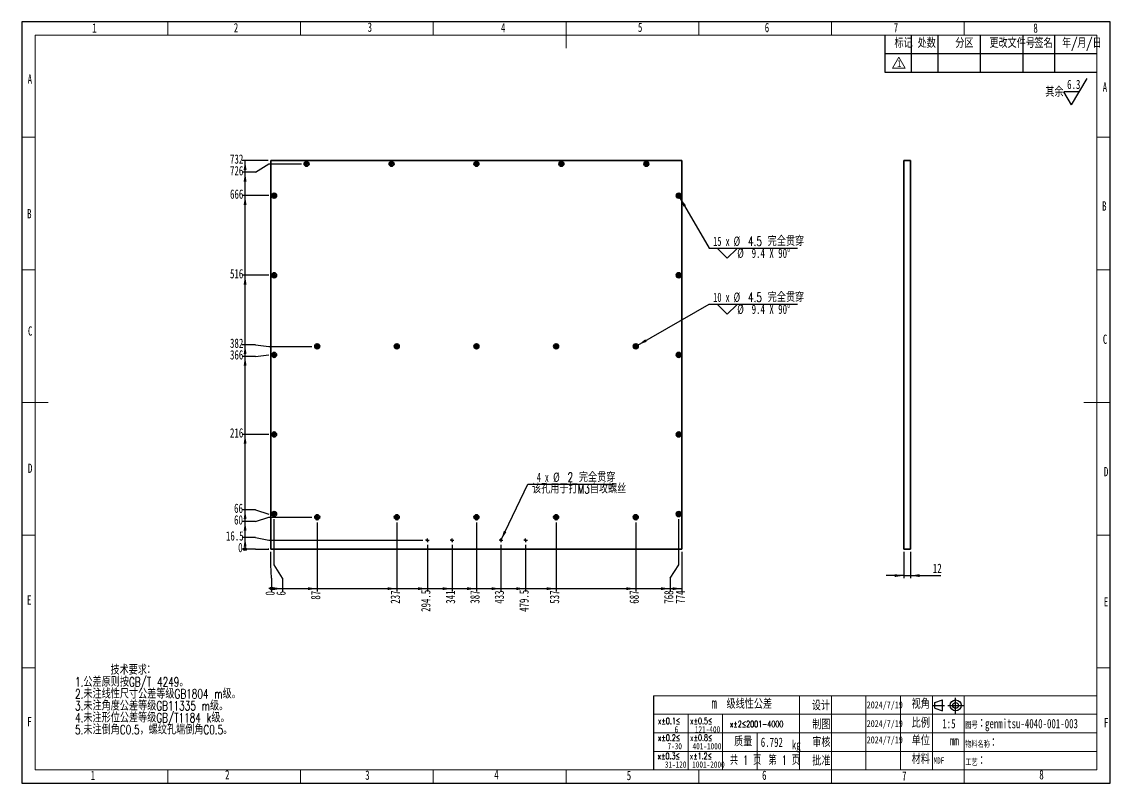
# Model space of a CAD drawing. Header units: millimetres. Extents: x 5 to 415, y 5 to 292.
import ezdxf

# ---------------------------------------------------------------- set-up
doc = ezdxf.new("R2010")
doc.units = ezdxf.units.MM
doc.layers.add('图框', color=7, linetype='Continuous')
doc.layers.add('细实线层', color=7, linetype='Continuous')
doc.styles.add('SLDTEXTSTYLE0', font='TXT', dxfattribs={"width": 0.7, "bigfont": 'bigfont'})
doc.styles.add('SLDTEXTSTYLE1', font='TXT', dxfattribs={"width": 0.7})
doc.styles.add('SLDTEXTSTYLE2', font='TXT', dxfattribs={"width": 0.62, "bigfont": 'bigfont'})
doc.styles.add('SLDTEXTSTYLE3', font='TXT', dxfattribs={"width": 0.65})
doc.styles.add('SLDTEXTSTYLE4', font='TXT', dxfattribs={"width": 0.633333})
doc.dimstyles.new('SLDDIMSTYLE0', dxfattribs={"dimtxt": 3.5, "dimasz": 0.358974, "dimexe": 0, "dimexo": 0.0625, "dimgap": 0.875, "dimtad": 0, "dimtih": 1, "dimtoh": 1, "dimdec": 0, "dimlfac": 5, "dimrnd": 1e-09, "dimdsep": 46, "dimtxsty": 'SLDTEXTSTYLE1', "dimblk1": 'ORIGIN', "dimblk2": 'ORIGIN', "dimsah": 1, "dimcen": 0.09, "dimadec": 0, "dimazin": 2, "dimtfac": 1, "dimtdec": 0, "dimtofl": 0, "dimtmove": 0, "dimatfit": 3, "dimldrblk": 'ORIGIN', "dimfxl": 0, "dimfrac": 2, "dimtolj": 1, "dimtzin": 12, "dimarcsym": 0})
doc.dimstyles.new('SLDDIMSTYLE1', dxfattribs={"dimtxt": 3.5, "dimasz": 3.5, "dimexe": 0, "dimexo": 0.0625, "dimgap": 0.875, "dimtad": 0, "dimtih": 1, "dimtoh": 1, "dimlfac": 5, "dimrnd": 1e-09, "dimzin": 12, "dimdsep": 46, "dimtxsty": 'SLDTEXTSTYLE1', "dimsah": 1, "dimcen": 0.09, "dimadec": 0, "dimazin": 3, "dimtfac": 1, "dimtofl": 0, "dimtmove": 0, "dimatfit": 3, "dimfxl": 0, "dimfrac": 2, "dimtolj": 1, "dimtzin": 12, "dimarcsym": 0})
doc.dimstyles.new('SLDDIMSTYLE2', dxfattribs={"dimtxt": 3.5, "dimasz": 3.5, "dimexe": 0, "dimexo": 0.0625, "dimgap": 0.875, "dimtad": 0, "dimtih": 1, "dimtoh": 1, "dimdec": 1, "dimlfac": 5, "dimrnd": 1e-09, "dimzin": 12, "dimdsep": 46, "dimtxsty": 'SLDTEXTSTYLE1', "dimblk1": 'NONE', "dimsah": 1, "dimcen": 0, "dimadec": 0, "dimazin": 3, "dimtfac": 1, "dimtmove": 0, "dimatfit": 3, "dimldrblk": 'NONE', "dimfxl": 0, "dimfrac": 2, "dimtolj": 1, "dimtzin": 12, "dimarcsym": 0})
doc.dimstyles.new('SLDDIMSTYLE3', dxfattribs={"dimtxt": 3.5, "dimasz": 3.5, "dimexe": 0, "dimexo": 0.0625, "dimgap": 0.875, "dimtad": 0, "dimtih": 1, "dimtoh": 1, "dimdec": 6, "dimlfac": 5, "dimrnd": 1e-09, "dimzin": 12, "dimdsep": 46, "dimtxsty": 'SLDTEXTSTYLE1', "dimblk1": 'NONE', "dimsah": 1, "dimcen": 0, "dimadec": 0, "dimazin": 3, "dimtfac": 1, "dimtmove": 0, "dimatfit": 3, "dimldrblk": 'NONE', "dimfxl": 0, "dimfrac": 2, "dimtolj": 1, "dimtzin": 12, "dimarcsym": 0})
doc.dimstyles.new('SLDDIMSTYLE4', dxfattribs={"dimtxt": 3.5, "dimasz": 3.5, "dimexe": 0, "dimexo": 0.0625, "dimgap": 0.875, "dimtad": 2, "dimlfac": 5, "dimrnd": 1e-09, "dimzin": 12, "dimdsep": 46, "dimtxsty": 'SLDTEXTSTYLE1', "dimsah": 1, "dimcen": 0.09, "dimadec": 0, "dimazin": 3, "dimtfac": 1, "dimtmove": 0, "dimatfit": 0, "dimfxl": 0, "dimfrac": 2, "dimtolj": 1, "dimtzin": 12, "dimarcsym": 0})

# ---------------------------------------------------------------- blocks, each defined once
blk = doc.blocks.new('块3')
at = {"color": 7, "linetype": 'Continuous', "lineweight": 18}
for p, q in [((212.27, 191.34), (209.89, 187.21)), ((214.65, 187.21), (212.27, 191.34)), ((209.89, 187.21), (214.65, 187.21))]:
    blk.add_line(p, q, dxfattribs=at)
blk = doc.blocks.new('SW_SFSYMBOL_0')
at = {"layer": '图框', "color": 0}
for p, q in [((1.65, -5), (7.55, 5)), ((1.65, -5), (-1.3, 0)), ((4.6, 0), (-1.3, 0))]:
    blk.add_line(p, q, dxfattribs=at)
at = {"layer": '图框', "color": 0, "insert": (0, 4.51), "char_height": 3.5, "attachment_point": 1, "style": 'SLDTEXTSTYLE1'}
blk.add_mtext('6.3', dxfattribs=at)
blk = doc.blocks.new('_Origin')
at = {"color": 0, "linetype": 'ByBlock', "lineweight": -2}
blk.add_line((0, 0), (-1, 0), dxfattribs=at)
blk.add_circle((0, 0), 0.5, dxfattribs=at)
blk = doc.blocks.new('_D')
at = {"layer": '图框'}
for p, q in [((98.87, 87.26), (98.87, 92.26)), ((99.1, 82.26), (98.87, 87.26)), ((99.1, 82.26), (99.1, 77.26))]:
    blk.add_line(p, q, dxfattribs=at)
at = {"layer": '图框', "xscale": 1.076923076923077, "yscale": 1.076923076923077}
blk.add_blockref('_Origin', (99.1, 78.34), dxfattribs=at)
at = {"layer": '图框', "insert": (96.76, 75.72), "char_height": 3.5, "attachment_point": 1, "rotation": 90, "style": 'SLDTEXTSTYLE1'}
blk.add_mtext('0', dxfattribs=at)
blk = doc.blocks.new('_D_1')
at = {"layer": '图框'}
for p, q in [((100.07, 87.26), (100.07, 104.51)), ((103.25, 82.26), (100.07, 87.26)), ((103.25, 82.26), (103.25, 77.26)), ((99.1, 78.34), (103.25, 78.34))]:
    blk.add_line(p, q, dxfattribs=at)
blk.add_solid([(103.25, 78.34), (99.75, 78.87), (99.75, 77.8)], dxfattribs=at)
at = {"layer": '图框', "insert": (100.9, 75.73), "char_height": 3.5, "attachment_point": 1, "rotation": 90, "style": 'SLDTEXTSTYLE1'}
blk.add_mtext('6', dxfattribs=at)
blk = doc.blocks.new('_D_2')
at = {"layer": '图框'}
for p, q in [((116.27, 103.31), (116.27, 77.26)), ((103.25, 78.34), (116.27, 78.34))]:
    blk.add_line(p, q, dxfattribs=at)
blk.add_solid([(116.27, 78.34), (112.77, 78.87), (112.77, 77.8)], dxfattribs=at)
at = {"layer": '图框', "insert": (113.93, 74.2), "char_height": 3.5, "attachment_point": 1, "rotation": 90, "style": 'SLDTEXTSTYLE1'}
blk.add_mtext('87', dxfattribs=at)
blk = doc.blocks.new('_D_3')
at = {"layer": '图框'}
for p, q in [((146.27, 103.31), (146.27, 77.26)), ((116.27, 78.34), (146.27, 78.34))]:
    blk.add_line(p, q, dxfattribs=at)
blk.add_solid([(146.27, 78.34), (142.77, 78.87), (142.77, 77.8)], dxfattribs=at)
at = {"layer": '图框', "insert": (143.93, 72.66), "char_height": 3.5, "attachment_point": 1, "rotation": 90, "style": 'SLDTEXTSTYLE1'}
blk.add_mtext('237', dxfattribs=at)
blk = doc.blocks.new('_D_4')
at = {"layer": '图框'}
for p, q in [((157.77, 94.86), (157.77, 77.26)), ((146.27, 78.34), (157.77, 78.34))]:
    blk.add_line(p, q, dxfattribs=at)
blk.add_solid([(157.77, 78.34), (154.27, 78.87), (154.27, 77.8)], dxfattribs=at)
at = {"layer": '图框', "insert": (155.43, 69.59), "char_height": 3.5, "attachment_point": 1, "rotation": 90, "style": 'SLDTEXTSTYLE1'}
blk.add_mtext('294.5', dxfattribs=at)
blk = doc.blocks.new('_D_5')
at = {"layer": '图框'}
for p, q in [((167.07, 94.86), (167.07, 77.26)), ((157.77, 78.34), (167.07, 78.34))]:
    blk.add_line(p, q, dxfattribs=at)
blk.add_solid([(167.07, 78.34), (163.57, 78.87), (163.57, 77.8)], dxfattribs=at)
at = {"layer": '图框', "insert": (164.73, 72.65), "char_height": 3.5, "attachment_point": 1, "rotation": 90, "style": 'SLDTEXTSTYLE1'}
blk.add_mtext('341', dxfattribs=at)
blk = doc.blocks.new('_D_6')
at = {"layer": '图框'}
for p, q in [((176.27, 103.31), (176.27, 77.26)), ((167.07, 78.34), (176.27, 78.34))]:
    blk.add_line(p, q, dxfattribs=at)
blk.add_solid([(176.27, 78.34), (172.77, 78.87), (172.77, 77.8)], dxfattribs=at)
at = {"layer": '图框', "insert": (173.93, 72.66), "char_height": 3.5, "attachment_point": 1, "rotation": 90, "style": 'SLDTEXTSTYLE1'}
blk.add_mtext('387', dxfattribs=at)
blk = doc.blocks.new('_D_7')
at = {"layer": '图框'}
for p, q in [((185.47, 94.86), (185.47, 77.26)), ((176.27, 78.34), (185.47, 78.34))]:
    blk.add_line(p, q, dxfattribs=at)
blk.add_solid([(185.47, 78.34), (181.97, 78.87), (181.97, 77.8)], dxfattribs=at)
at = {"layer": '图框', "insert": (183.13, 72.65), "char_height": 3.5, "attachment_point": 1, "rotation": 90, "style": 'SLDTEXTSTYLE1'}
blk.add_mtext('433', dxfattribs=at)
blk = doc.blocks.new('_D_8')
at = {"layer": '图框'}
for p, q in [((194.77, 94.86), (194.77, 77.26)), ((185.47, 78.34), (194.77, 78.34))]:
    blk.add_line(p, q, dxfattribs=at)
blk.add_solid([(194.77, 78.34), (191.27, 78.87), (191.27, 77.8)], dxfattribs=at)
at = {"layer": '图框', "insert": (192.43, 69.59), "char_height": 3.5, "attachment_point": 1, "rotation": 90, "style": 'SLDTEXTSTYLE1'}
blk.add_mtext('479.5', dxfattribs=at)
blk = doc.blocks.new('_D_9')
at = {"layer": '图框'}
for p, q in [((206.27, 103.31), (206.27, 77.26)), ((194.77, 78.34), (206.27, 78.34))]:
    blk.add_line(p, q, dxfattribs=at)
blk.add_solid([(206.27, 78.34), (202.77, 78.87), (202.77, 77.8)], dxfattribs=at)
at = {"layer": '图框', "insert": (203.93, 72.66), "char_height": 3.5, "attachment_point": 1, "rotation": 90, "style": 'SLDTEXTSTYLE1'}
blk.add_mtext('537', dxfattribs=at)
blk = doc.blocks.new('_D_10')
at = {"layer": '图框'}
for p, q in [((236.27, 103.31), (236.27, 77.26)), ((206.27, 78.34), (236.27, 78.34))]:
    blk.add_line(p, q, dxfattribs=at)
blk.add_solid([(236.27, 78.34), (232.77, 78.87), (232.77, 77.8)], dxfattribs=at)
at = {"layer": '图框', "insert": (233.93, 72.66), "char_height": 3.5, "attachment_point": 1, "rotation": 90, "style": 'SLDTEXTSTYLE1'}
blk.add_mtext('687', dxfattribs=at)
blk = doc.blocks.new('_D_11')
at = {"layer": '图框'}
for p, q in [((252.47, 87.26), (252.47, 104.51)), ((249.3, 82.26), (252.47, 87.26)), ((249.3, 82.26), (249.3, 77.26)), ((236.27, 78.34), (249.3, 78.34))]:
    blk.add_line(p, q, dxfattribs=at)
blk.add_solid([(249.3, 78.34), (245.8, 78.87), (245.8, 77.8)], dxfattribs=at)
at = {"layer": '图框', "insert": (246.95, 72.66), "char_height": 3.5, "attachment_point": 1, "rotation": 90, "style": 'SLDTEXTSTYLE1'}
blk.add_mtext('768', dxfattribs=at)
blk = doc.blocks.new('_D_12')
at = {"layer": '图框'}
for p, q in [((253.67, 92.26), (253.67, 77.26)), ((249.3, 78.34), (253.67, 78.34))]:
    blk.add_line(p, q, dxfattribs=at)
blk.add_solid([(253.67, 78.34), (250.17, 78.87), (250.17, 77.8)], dxfattribs=at)
at = {"layer": '图框', "insert": (251.33, 72.66), "char_height": 3.5, "attachment_point": 1, "rotation": 90, "style": 'SLDTEXTSTYLE1'}
blk.add_mtext('774', dxfattribs=at)
blk = doc.blocks.new('_D_13')
at = {"layer": '图框'}
for p, q in [((93.04, 93.26), (88.04, 93.26)), ((93.04, 93.26), (98.04, 93.26)), ((98.04, 93.26), (97.87, 93.26))]:
    blk.add_line(p, q, dxfattribs=at)
at = {"layer": '图框', "xscale": 1.076923076923077, "yscale": 1.076923076923077}
blk.add_blockref('_Origin', (89.12, 93.26), dxfattribs=at)
at = {"layer": '图框', "insert": (86.51, 95.6), "char_height": 3.5, "attachment_point": 1, "style": 'SLDTEXTSTYLE1'}
blk.add_mtext('0', dxfattribs=at)
blk = doc.blocks.new('_D_14')
at = {"layer": '图框'}
for p, q in [((93.04, 97.63), (88.04, 97.63)), ((89.12, 93.26), (89.12, 97.63)), ((93.04, 97.63), (98.04, 96.56)), ((98.04, 96.56), (156.07, 96.56))]:
    blk.add_line(p, q, dxfattribs=at)
blk.add_solid([(89.12, 97.63), (88.58, 94.13), (89.66, 94.13)], dxfattribs=at)
at = {"layer": '图框', "insert": (81.91, 99.98), "char_height": 3.5, "attachment_point": 1, "style": 'SLDTEXTSTYLE1'}
blk.add_mtext('16.5', dxfattribs=at)
blk = doc.blocks.new('_D_15')
at = {"layer": '图框'}
for p, q in [((93.04, 103.67), (88.04, 103.67)), ((89.12, 97.63), (89.12, 103.67)), ((93.04, 103.67), (98.04, 105.26)), ((98.04, 105.26), (114.32, 105.26))]:
    blk.add_line(p, q, dxfattribs=at)
blk.add_solid([(89.12, 103.67), (88.58, 100.17), (89.66, 100.17)], dxfattribs=at)
at = {"layer": '图框', "insert": (84.97, 106.02), "char_height": 3.5, "attachment_point": 1, "style": 'SLDTEXTSTYLE1'}
blk.add_mtext('60', dxfattribs=at)
blk = doc.blocks.new('_D_16')
at = {"layer": '图框'}
for p, q in [((93.04, 108.05), (88.04, 108.05)), ((89.12, 103.67), (89.12, 108.05)), ((93.04, 108.05), (98.04, 106.46)), ((98.04, 106.46), (98.12, 106.46))]:
    blk.add_line(p, q, dxfattribs=at)
blk.add_solid([(89.12, 108.05), (88.58, 104.55), (89.66, 104.55)], dxfattribs=at)
at = {"layer": '图框', "insert": (84.98, 110.39), "char_height": 3.5, "attachment_point": 1, "style": 'SLDTEXTSTYLE1'}
blk.add_mtext('66', dxfattribs=at)
blk = doc.blocks.new('_D_17')
at = {"layer": '图框'}
for p, q in [((98.12, 136.46), (88.04, 136.46)), ((89.12, 108.05), (89.12, 136.46))]:
    blk.add_line(p, q, dxfattribs=at)
blk.add_solid([(89.12, 136.46), (88.58, 132.96), (89.66, 132.96)], dxfattribs=at)
at = {"layer": '图框', "insert": (83.44, 138.8), "char_height": 3.5, "attachment_point": 1, "style": 'SLDTEXTSTYLE1'}
blk.add_mtext('216', dxfattribs=at)
blk = doc.blocks.new('_D_18')
at = {"layer": '图框'}
for p, q in [((93.04, 165.87), (88.04, 165.87)), ((89.12, 136.46), (89.12, 165.87)), ((93.04, 165.87), (98.04, 166.46)), ((98.04, 166.46), (98.12, 166.46))]:
    blk.add_line(p, q, dxfattribs=at)
blk.add_solid([(89.12, 165.87), (88.58, 162.37), (89.66, 162.37)], dxfattribs=at)
at = {"layer": '图框', "insert": (83.44, 168.22), "char_height": 3.5, "attachment_point": 1, "style": 'SLDTEXTSTYLE1'}
blk.add_mtext('366', dxfattribs=at)
blk = doc.blocks.new('_D_19')
at = {"layer": '图框'}
for p, q in [((93.04, 170.25), (88.04, 170.25)), ((89.12, 165.87), (89.12, 170.25)), ((93.04, 170.25), (98.04, 169.66)), ((98.04, 169.66), (114.32, 169.66))]:
    blk.add_line(p, q, dxfattribs=at)
blk.add_solid([(89.12, 170.25), (88.58, 166.75), (89.66, 166.75)], dxfattribs=at)
at = {"layer": '图框', "insert": (83.44, 172.59), "char_height": 3.5, "attachment_point": 1, "style": 'SLDTEXTSTYLE1'}
blk.add_mtext('382', dxfattribs=at)
blk = doc.blocks.new('_D_20')
at = {"layer": '图框'}
for p, q in [((98.12, 196.46), (88.04, 196.46)), ((89.12, 170.25), (89.12, 196.46))]:
    blk.add_line(p, q, dxfattribs=at)
blk.add_solid([(89.12, 196.46), (88.58, 192.96), (89.66, 192.96)], dxfattribs=at)
at = {"layer": '图框', "insert": (83.44, 198.8), "char_height": 3.5, "attachment_point": 1, "style": 'SLDTEXTSTYLE1'}
blk.add_mtext('516', dxfattribs=at)
blk = doc.blocks.new('_D_21')
at = {"layer": '图框'}
for p, q in [((98.12, 226.46), (88.04, 226.46)), ((89.12, 196.46), (89.12, 226.46))]:
    blk.add_line(p, q, dxfattribs=at)
blk.add_solid([(89.12, 226.46), (88.58, 222.96), (89.66, 222.96)], dxfattribs=at)
at = {"layer": '图框', "insert": (83.45, 228.8), "char_height": 3.5, "attachment_point": 1, "style": 'SLDTEXTSTYLE1'}
blk.add_mtext('666', dxfattribs=at)
blk = doc.blocks.new('_D_22')
at = {"layer": '图框'}
for p, q in [((93.04, 235.28), (98.04, 238.46)), ((98.04, 238.46), (110.32, 238.46)), ((93.04, 235.28), (88.04, 235.28)), ((89.12, 226.46), (89.12, 235.28))]:
    blk.add_line(p, q, dxfattribs=at)
blk.add_solid([(89.12, 235.28), (88.58, 231.78), (89.66, 231.78)], dxfattribs=at)
at = {"layer": '图框', "insert": (83.44, 237.63), "char_height": 3.5, "attachment_point": 1, "style": 'SLDTEXTSTYLE1'}
blk.add_mtext('726', dxfattribs=at)
blk = doc.blocks.new('_D_23')
at = {"layer": '图框'}
for p, q in [((97.87, 239.66), (88.04, 239.66)), ((89.12, 235.28), (89.12, 239.66))]:
    blk.add_line(p, q, dxfattribs=at)
blk.add_solid([(89.12, 239.66), (88.58, 236.16), (89.66, 236.16)], dxfattribs=at)
at = {"layer": '图框', "insert": (83.44, 242), "char_height": 3.5, "attachment_point": 1, "style": 'SLDTEXTSTYLE1'}
blk.add_mtext('732', dxfattribs=at)
blk = doc.blocks.new('SW_SYMBOL_HOLE_SINK')
at = {"layer": '图框', "color": 0}
for p, q in [((0, 875), (800, 75)), ((800, 75), (1600, 875))]:
    blk.add_line(p, q, dxfattribs=at)
blk = doc.blocks.new('_D_24')
at = {"layer": '图框'}
for p, q in [((252, 227.27), (252.94, 225.64)), ((252.94, 225.64), (263.88, 206.7)), ((263.88, 206.7), (297.16, 206.7))]:
    blk.add_line(p, q, dxfattribs=at)
blk.add_solid([(252.94, 225.64), (254.23, 222.34), (255.16, 222.88)], dxfattribs=at)
at = {"layer": '图框', "xscale": 0.004511737089201878, "yscale": 0.004511737089201878, "zscale": 0.004511737089201878}
blk.add_blockref('SW_SYMBOL_HOLE_SINK', (267.15, 202.52), dxfattribs=at)
at = {"layer": '图框', "char_height": 3.5, "attachment_point": 1}
for s, insert, style in [('15 x', (265.46, 211.03), 'SLDTEXTSTYLE3'), ('%%c', (273.13, 211.04), 'SLDTEXTSTYLE1'), ('4.5 完全贯穿', (278.56, 211.03), 'SLDTEXTSTYLE0'), ('%%c', (274.51, 206.53), 'SLDTEXTSTYLE1'), ('9.4 X 90°', (279.94, 206.51), 'SLDTEXTSTYLE1')]:
    blk.add_mtext(s, dxfattribs=dict(at, insert=insert, style=style))
blk = doc.blocks.new('_None')
blk = doc.blocks.new('_D_25')
at = {"layer": '图框'}
for p, q in [((237.09, 170.13), (263.88, 185.59)), ((263.88, 185.59), (297.16, 185.59)), ((235.46, 169.19), (237.09, 170.13))]:
    blk.add_line(p, q, dxfattribs=at)
blk.add_solid([(237.09, 170.13), (240.39, 171.41), (239.85, 172.34)], dxfattribs=at)
at = {"layer": '图框', "xscale": 0.004511737089201878, "yscale": 0.004511737089201878, "zscale": 0.004511737089201878}
blk.add_blockref('SW_SYMBOL_HOLE_SINK', (267.15, 181.41), dxfattribs=at)
at = {"layer": '图框', "char_height": 3.5, "attachment_point": 1}
for s, insert, style in [('10 x', (265.46, 189.91), 'SLDTEXTSTYLE3'), ('%%c', (273.13, 189.93), 'SLDTEXTSTYLE1'), ('4.5 完全贯穿', (278.56, 189.91), 'SLDTEXTSTYLE0'), ('%%c', (274.51, 185.41), 'SLDTEXTSTYLE1'), ('9.4 X 90°', (279.94, 185.4), 'SLDTEXTSTYLE1')]:
    blk.add_mtext(s, dxfattribs=dict(at, insert=insert, style=style))
blk = doc.blocks.new('_D_26')
at = {"layer": '图框'}
for p, q in [((185.56, 96.74), (195.62, 117.75)), ((195.62, 117.75), (227.93, 117.75)), ((185.39, 96.38), (185.56, 96.74))]:
    blk.add_line(p, q, dxfattribs=at)
blk.add_solid([(185.56, 96.74), (187.56, 99.66), (186.59, 100.13)], dxfattribs=at)
at = {"layer": '图框', "char_height": 3.5, "attachment_point": 1}
for s, insert, style in [('4 x', (199.02, 122.07), 'SLDTEXTSTYLE4'), ('%%c', (205.15, 122.09), 'SLDTEXTSTYLE1'), ('2 完全贯穿', (210.58, 122.07), 'SLDTEXTSTYLE0'), ('该孔用于打M3自攻螺丝', (197.21, 117.74), 'SLDTEXTSTYLE0')]:
    blk.add_mtext(s, dxfattribs=dict(at, insert=insert, style=style))
blk = doc.blocks.new('SW_CENTERMARKSYMBOL_0')
at = {"layer": '图框', "color": 0}
for p, q in [((-0.5, 0), (-0.95, 0)), ((0, 0), (-0.5, 0)), ((0, 0.5), (0, 0.95)), ((0, 0), (0, 0.5)), ((0, 0), (0, -0.5)), ((0, 0), (0.5, 0)), ((0.5, 0), (0.95, 0)), ((0, -0.5), (0, -0.95))]:
    blk.add_line(p, q, dxfattribs=at)
blk = doc.blocks.new('SW_CENTERMARKSYMBOL_1')
at = {"layer": '图框', "color": 0}
for p, q in [((-0.5, 0), (-0.95, 0)), ((0, 0), (-0.5, 0)), ((0, 0.5), (0, 0.95)), ((0, 0), (0, 0.5)), ((0, 0), (0, -0.5)), ((0, 0), (0.5, 0)), ((0.5, 0), (0.95, 0)), ((0, -0.5), (0, -0.95))]:
    blk.add_line(p, q, dxfattribs=at)
blk = doc.blocks.new('SW_CENTERMARKSYMBOL_2')
at = {"layer": '图框', "color": 0}
for p, q in [((-0.5, 0), (-0.95, 0)), ((0, 0), (-0.5, 0)), ((0, 0.5), (0, 0.95)), ((0, 0), (0, 0.5)), ((0, 0), (0, -0.5)), ((0, 0), (0.5, 0)), ((0.5, 0), (0.95, 0)), ((0, -0.5), (0, -0.95))]:
    blk.add_line(p, q, dxfattribs=at)
blk = doc.blocks.new('SW_CENTERMARKSYMBOL_3')
at = {"layer": '图框', "color": 0}
for p, q in [((-0.5, 0), (-0.95, 0)), ((0, 0), (-0.5, 0)), ((0, 0.5), (0, 0.95)), ((0, 0), (0, 0.5)), ((0, 0), (0, -0.5)), ((0, 0), (0.5, 0)), ((0.5, 0), (0.95, 0)), ((0, -0.5), (0, -0.95))]:
    blk.add_line(p, q, dxfattribs=at)
blk = doc.blocks.new('SW_CENTERMARKSYMBOL_4')
at = {"layer": '图框', "color": 0}
for p, q in [((-0.5, 0), (-0.95, 0)), ((0, 0), (-0.5, 0)), ((0, 0.5), (0, 0.95)), ((0, 0), (0, 0.5)), ((0, 0), (0, -0.5)), ((0, 0), (0.5, 0)), ((0.5, 0), (0.95, 0)), ((0, -0.5), (0, -0.95))]:
    blk.add_line(p, q, dxfattribs=at)
blk = doc.blocks.new('SW_CENTERMARKSYMBOL_5')
at = {"layer": '图框', "color": 0}
for p, q in [((-0.5, 0), (-0.95, 0)), ((0, 0), (-0.5, 0)), ((0, 0.5), (0, 0.95)), ((0, 0), (0, 0.5)), ((0, 0), (0, -0.5)), ((0, 0), (0.5, 0)), ((0.5, 0), (0.95, 0)), ((0, -0.5), (0, -0.95))]:
    blk.add_line(p, q, dxfattribs=at)
blk = doc.blocks.new('SW_CENTERMARKSYMBOL_6')
at = {"layer": '图框', "color": 0}
for p, q in [((-0.5, 0), (-0.95, 0)), ((0, 0), (-0.5, 0)), ((0, 0.5), (0, 0.95)), ((0, 0), (0, 0.5)), ((0, 0), (0, -0.5)), ((0, 0), (0.5, 0)), ((0.5, 0), (0.95, 0)), ((0, -0.5), (0, -0.95))]:
    blk.add_line(p, q, dxfattribs=at)
blk = doc.blocks.new('SW_CENTERMARKSYMBOL_7')
at = {"layer": '图框', "color": 0}
for p, q in [((-0.5, 0), (-0.95, 0)), ((0, 0), (-0.5, 0)), ((0, 0.5), (0, 0.95)), ((0, 0), (0, 0.5)), ((0, 0), (0, -0.5)), ((0, 0), (0.5, 0)), ((0.5, 0), (0.95, 0)), ((0, -0.5), (0, -0.95))]:
    blk.add_line(p, q, dxfattribs=at)
blk = doc.blocks.new('SW_CENTERMARKSYMBOL_8')
at = {"layer": '图框', "color": 0}
for p, q in [((-0.5, 0), (-0.95, 0)), ((0, 0), (-0.5, 0)), ((0, 0.5), (0, 0.95)), ((0, 0), (0, 0.5)), ((0, 0), (0, -0.5)), ((0, 0), (0.5, 0)), ((0.5, 0), (0.95, 0)), ((0, -0.5), (0, -0.95))]:
    blk.add_line(p, q, dxfattribs=at)
blk = doc.blocks.new('SW_CENTERMARKSYMBOL_9')
at = {"layer": '图框', "color": 0}
for p, q in [((-0.5, 0), (-0.95, 0)), ((0, 0), (-0.5, 0)), ((0, 0.5), (0, 0.95)), ((0, 0), (0, 0.5)), ((0, 0), (0, -0.5)), ((0, 0), (0.5, 0)), ((0.5, 0), (0.95, 0)), ((0, -0.5), (0, -0.95))]:
    blk.add_line(p, q, dxfattribs=at)
blk = doc.blocks.new('SW_CENTERMARKSYMBOL_10')
at = {"layer": '图框', "color": 0}
for p, q in [((-0.5, 0), (-0.95, 0)), ((0, 0), (-0.5, 0)), ((0, 0.5), (0, 0.95)), ((0, 0), (0, 0.5)), ((0, 0), (0, -0.5)), ((0, 0), (0.5, 0)), ((0.5, 0), (0.95, 0)), ((0, -0.5), (0, -0.95))]:
    blk.add_line(p, q, dxfattribs=at)
blk = doc.blocks.new('SW_CENTERMARKSYMBOL_11')
at = {"layer": '图框', "color": 0}
for p, q in [((-0.5, 0), (-0.95, 0)), ((0, 0), (-0.5, 0)), ((0, 0.5), (0, 0.95)), ((0, 0), (0, 0.5)), ((0, 0), (0, -0.5)), ((0, 0), (0.5, 0)), ((0.5, 0), (0.95, 0)), ((0, -0.5), (0, -0.95))]:
    blk.add_line(p, q, dxfattribs=at)
blk = doc.blocks.new('SW_CENTERMARKSYMBOL_12')
at = {"layer": '图框', "color": 0}
for p, q in [((-0.5, 0), (-0.95, 0)), ((0, 0), (-0.5, 0)), ((0, 0.5), (0, 0.95)), ((0, 0), (0, 0.5)), ((0, 0), (0, -0.5)), ((0, 0), (0.5, 0)), ((0.5, 0), (0.95, 0)), ((0, -0.5), (0, -0.95))]:
    blk.add_line(p, q, dxfattribs=at)
blk = doc.blocks.new('SW_CENTERMARKSYMBOL_13')
at = {"layer": '图框', "color": 0}
for p, q in [((-0.5, 0), (-0.95, 0)), ((0, 0), (-0.5, 0)), ((0, 0.5), (0, 0.95)), ((0, 0), (0, 0.5)), ((0, 0), (0, -0.5)), ((0, 0), (0.5, 0)), ((0.5, 0), (0.95, 0)), ((0, -0.5), (0, -0.95))]:
    blk.add_line(p, q, dxfattribs=at)
blk = doc.blocks.new('SW_CENTERMARKSYMBOL_14')
at = {"layer": '图框', "color": 0}
for p, q in [((-0.5, 0), (-0.95, 0)), ((0, 0), (-0.5, 0)), ((0, 0.5), (0, 0.95)), ((0, 0), (0, 0.5)), ((0, 0), (0, -0.5)), ((0, 0), (0.5, 0)), ((0.5, 0), (0.95, 0)), ((0, -0.5), (0, -0.95))]:
    blk.add_line(p, q, dxfattribs=at)
blk = doc.blocks.new('SW_CENTERMARKSYMBOL_15')
at = {"layer": '图框', "color": 0}
for p, q in [((-0.5, 0), (-0.7, 0)), ((0, 0), (-0.5, 0)), ((0, 0.5), (0, 0.7)), ((0, 0), (0, 0.5)), ((0, 0), (0, -0.5)), ((0, 0), (0.5, 0)), ((0.5, 0), (0.7, 0)), ((0, -0.5), (0, -0.7))]:
    blk.add_line(p, q, dxfattribs=at)
blk = doc.blocks.new('SW_CENTERMARKSYMBOL_16')
at = {"layer": '图框', "color": 0}
for p, q in [((-0.5, 0), (-0.7, 0)), ((0, 0), (-0.5, 0)), ((0, 0.5), (0, 0.7)), ((0, 0), (0, 0.5)), ((0, 0), (0, -0.5)), ((0, 0), (0.5, 0)), ((0.5, 0), (0.7, 0)), ((0, -0.5), (0, -0.7))]:
    blk.add_line(p, q, dxfattribs=at)
blk = doc.blocks.new('SW_CENTERMARKSYMBOL_17')
at = {"layer": '图框', "color": 0}
for p, q in [((-0.5, 0), (-0.7, 0)), ((0, 0), (-0.5, 0)), ((0, 0.5), (0, 0.7)), ((0, 0), (0, 0.5)), ((0, 0), (0, -0.5)), ((0, 0), (0.5, 0)), ((0.5, 0), (0.7, 0)), ((0, -0.5), (0, -0.7))]:
    blk.add_line(p, q, dxfattribs=at)
blk = doc.blocks.new('SW_CENTERMARKSYMBOL_18')
at = {"layer": '图框', "color": 0}
for p, q in [((-0.5, 0), (-0.7, 0)), ((0, 0), (-0.5, 0)), ((0, 0.5), (0, 0.7)), ((0, 0), (0, 0.5)), ((0, 0), (0, -0.5)), ((0, 0), (0.5, 0)), ((0.5, 0), (0.7, 0)), ((0, -0.5), (0, -0.7))]:
    blk.add_line(p, q, dxfattribs=at)
blk = doc.blocks.new('SW_CENTERMARKSYMBOL_19')
at = {"layer": '图框', "color": 0}
for p, q in [((-0.5, 0), (-0.95, 0)), ((0, 0), (-0.5, 0)), ((0, 0.5), (0, 0.95)), ((0, 0), (0, 0.5)), ((0, 0), (0, -0.5)), ((0, 0), (0.5, 0)), ((0.5, 0), (0.95, 0)), ((0, -0.5), (0, -0.95))]:
    blk.add_line(p, q, dxfattribs=at)
blk = doc.blocks.new('SW_CENTERMARKSYMBOL_20')
at = {"layer": '图框', "color": 0}
for p, q in [((-0.5, 0), (-0.95, 0)), ((0, 0), (-0.5, 0)), ((0, 0.5), (0, 0.95)), ((0, 0), (0, 0.5)), ((0, 0), (0, -0.5)), ((0, 0), (0.5, 0)), ((0.5, 0), (0.95, 0)), ((0, -0.5), (0, -0.95))]:
    blk.add_line(p, q, dxfattribs=at)
blk = doc.blocks.new('SW_CENTERMARKSYMBOL_21')
at = {"layer": '图框', "color": 0}
for p, q in [((-0.5, 0), (-0.95, 0)), ((0, 0), (-0.5, 0)), ((0, 0.5), (0, 0.95)), ((0, 0), (0, 0.5)), ((0, 0), (0, -0.5)), ((0, 0), (0.5, 0)), ((0.5, 0), (0.95, 0)), ((0, -0.5), (0, -0.95))]:
    blk.add_line(p, q, dxfattribs=at)
blk = doc.blocks.new('SW_CENTERMARKSYMBOL_22')
at = {"layer": '图框', "color": 0}
for p, q in [((-0.5, 0), (-0.95, 0)), ((0, 0), (-0.5, 0)), ((0, 0.5), (0, 0.95)), ((0, 0), (0, 0.5)), ((0, 0), (0, -0.5)), ((0, 0), (0.5, 0)), ((0.5, 0), (0.95, 0)), ((0, -0.5), (0, -0.95))]:
    blk.add_line(p, q, dxfattribs=at)
blk = doc.blocks.new('SW_CENTERMARKSYMBOL_23')
at = {"layer": '图框', "color": 0}
for p, q in [((-0.5, 0), (-0.95, 0)), ((0, 0), (-0.5, 0)), ((0, 0.5), (0, 0.95)), ((0, 0), (0, 0.5)), ((0, 0), (0, -0.5)), ((0, 0), (0.5, 0)), ((0.5, 0), (0.95, 0)), ((0, -0.5), (0, -0.95))]:
    blk.add_line(p, q, dxfattribs=at)
blk = doc.blocks.new('SW_CENTERMARKSYMBOL_24')
at = {"layer": '图框', "color": 0}
for p, q in [((-0.5, 0), (-0.95, 0)), ((0, 0), (-0.5, 0)), ((0, 0.5), (0, 0.95)), ((0, 0), (0, 0.5)), ((0, 0), (0, -0.5)), ((0, 0), (0.5, 0)), ((0.5, 0), (0.95, 0)), ((0, -0.5), (0, -0.95))]:
    blk.add_line(p, q, dxfattribs=at)
blk = doc.blocks.new('SW_CENTERMARKSYMBOL_25')
at = {"layer": '图框', "color": 0}
for p, q in [((-0.5, 0), (-0.95, 0)), ((0, 0), (-0.5, 0)), ((0, 0.5), (0, 0.95)), ((0, 0), (0, 0.5)), ((0, 0), (0, -0.5)), ((0, 0), (0.5, 0)), ((0.5, 0), (0.95, 0)), ((0, -0.5), (0, -0.95))]:
    blk.add_line(p, q, dxfattribs=at)
blk = doc.blocks.new('SW_CENTERMARKSYMBOL_26')
at = {"layer": '图框', "color": 0}
for p, q in [((-0.5, 0), (-0.95, 0)), ((0, 0), (-0.5, 0)), ((0, 0.5), (0, 0.95)), ((0, 0), (0, 0.5)), ((0, 0), (0, -0.5)), ((0, 0), (0.5, 0)), ((0.5, 0), (0.95, 0)), ((0, -0.5), (0, -0.95))]:
    blk.add_line(p, q, dxfattribs=at)
blk = doc.blocks.new('SW_CENTERMARKSYMBOL_27')
at = {"layer": '图框', "color": 0}
for p, q in [((-0.5, 0), (-0.95, 0)), ((0, 0), (-0.5, 0)), ((0, 0.5), (0, 0.95)), ((0, 0), (0, 0.5)), ((0, 0), (0, -0.5)), ((0, 0), (0.5, 0)), ((0.5, 0), (0.95, 0)), ((0, -0.5), (0, -0.95))]:
    blk.add_line(p, q, dxfattribs=at)
blk = doc.blocks.new('SW_CENTERMARKSYMBOL_28')
at = {"layer": '图框', "color": 0}
for p, q in [((-0.5, 0), (-0.95, 0)), ((0, 0), (-0.5, 0)), ((0, 0.5), (0, 0.95)), ((0, 0), (0, 0.5)), ((0, 0), (0, -0.5)), ((0, 0), (0.5, 0)), ((0.5, 0), (0.95, 0)), ((0, -0.5), (0, -0.95))]:
    blk.add_line(p, q, dxfattribs=at)
blk = doc.blocks.new('_D_27')
at = {"layer": '图框'}
for p, q in [((337.32, 92.26), (337.32, 82.26)), ((339.72, 92.26), (339.72, 82.26)), ((337.32, 83.26), (330.59, 83.26)), ((337.32, 83.26), (339.72, 83.26)), ((339.72, 83.26), (351.25, 83.26))]:
    blk.add_line(p, q, dxfattribs=at)
for points in [[(337.32, 83.26), (333.82, 83.8), (333.82, 82.72)], [(339.72, 83.26), (343.22, 82.72), (343.22, 83.8)]]:
    blk.add_solid(points, dxfattribs=at)
at = {"layer": '图框', "insert": (348.18, 87.77), "char_height": 3.5, "attachment_point": 1, "style": 'SLDTEXTSTYLE1'}
blk.add_mtext('12', dxfattribs=at)

msp = doc.modelspace()

# ---------------------------------------------------------------- linework, layer by layer
at = {"color": 7, "linetype": 'Continuous', "lineweight": 25}
for p, q in [((415.00342167, 291.99941209), (5, 291.99941209)), ((5, 291.99941209), (5, 5)), ((415.00342167, 5), (415.00342167, 291.99941209)), ((243.00342167, 38), (243.00342167, 10)), ((5, 5), (415.00342167, 5))]:
    msp.add_line(p, q, dxfattribs=at)
at = {"color": 7, "linetype": 'Continuous', "lineweight": 18}
for p, q in [((60.00342167, 291.99941209), (60.00342167, 286.99941209)), ((110.00342167, 286.99941209), (110.00342167, 291.99941209)), ((160.00342167, 286.99941209), (160.00342167, 291.99941209)), ((210.00342167, 291.99941209), (210.00342167, 281.99941209)), ((260.00342167, 286.99941209), (260.00342167, 291.99941209)), ((310.00342167, 286.99941209), (310.00342167, 291.99941209)), ((360.00342167, 291.99941209), (360.00342167, 286.99941209)), ((410.00342167, 286.99941209), (10, 286.99941209)), ((10, 286.99941209), (10, 10)), ((410.00342167, 10), (410.00342167, 286.99941209)), ((10, 248.5), (5, 248.5)), ((410.00342167, 248.5), (415.00342167, 248.5)), ((10, 198.5), (5, 198.5)), ((410.00342167, 198.5), (415.00342167, 198.5)), ((5, 148.5), (15, 148.5)), ((415.00342167, 148.5), (405.00342167, 148.5)), ((10, 98.5), (5, 98.5)), ((415.00342167, 98.5), (410.00342167, 98.5)), ((10, 48.5), (5, 48.5)), ((410.00342167, 48.5), (415.00342167, 48.5)), ((243.00342167, 38), (410.00342167, 38)), ((298.00342167, 38), (298.00342167, 10)), ((310.00342167, 38), (310.00342167, 10)), ((323.00342167, 38), (323.00342167, 10)), ((336.00342167, 38), (336.00342167, 10)), ((348.00342167, 38), (348.00342167, 10)), ((360.00342167, 38), (360.00342167, 10)), ((243.00342167, 31), (410.00342167, 31)), ((256.00342167, 31), (256.00342167, 10)), ((269.00342167, 31), (269.00342167, 10)), ((243.00342167, 24), (410.00342167, 24)), ((282.00342167, 24), (282.00342167, 10)), ((243.00342167, 17), (410.00342167, 17)), ((10, 10), (410.00342167, 10)), ((60.00342167, 10), (60.00342167, 5)), ((110.00342167, 5), (110.00342167, 10)), ((160.00342167, 10), (160.00342167, 5)), ((210.00342167, 5), (210.00342167, 10)), ((260.00342167, 5), (260.00342167, 10)), ((310.00342167, 5), (310.00342167, 10)), ((360.00342167, 10), (360.00342167, 5))]:
    msp.add_line(p, q, dxfattribs=at)
at = {"color": 7, "linetype": 'Continuous', "lineweight": 35}
for p, q in [((98.87392438, 239.6586666), (98.87392438, 93.2586666)), ((253.67392438, 239.6586666), (98.87392438, 239.6586666)), ((253.67392438, 93.2586666), (253.67392438, 239.6586666)), ((339.71617818, 239.6586666), (337.31617818, 239.6586666)), ((337.31617818, 239.6586666), (337.31617818, 93.2586666)), ((339.71617818, 239.6586666), (339.71617818, 93.2586666)), ((98.87392438, 93.2586666), (253.67392438, 93.2586666)), ((339.71617818, 93.2586666), (337.31617818, 93.2586666))]:
    msp.add_line(p, q, dxfattribs=at)
for centre, radius in [((112.27392438, 238.4586666), 0.94), ((112.27392438, 238.4586666), 0.45), ((144.27392438, 238.4586666), 0.94), ((144.27392438, 238.4586666), 0.45), ((176.27392438, 238.4586666), 0.94), ((176.27392438, 238.4586666), 0.45), ((208.27392438, 238.4586666), 0.94), ((208.27392438, 238.4586666), 0.45), ((240.27392438, 238.4586666), 0.94), ((240.27392438, 238.4586666), 0.45), ((100.07392438, 226.4586666), 0.94), ((100.07392438, 226.4586666), 0.45), ((252.47392438, 226.4586666), 0.94), ((252.47392438, 226.4586666), 0.45), ((100.07392438, 196.4586666), 0.94), ((100.07392438, 196.4586666), 0.45), ((252.47392438, 196.4586666), 0.94), ((252.47392438, 196.4586666), 0.45), ((116.27392438, 169.6586666), 0.94), ((116.27392438, 169.6586666), 0.45), ((146.27392438, 169.6586666), 0.94), ((146.27392438, 169.6586666), 0.45), ((176.27392438, 169.6586666), 0.94), ((176.27392438, 169.6586666), 0.45), ((206.27392438, 169.6586666), 0.94), ((206.27392438, 169.6586666), 0.45), ((236.27392438, 169.6586666), 0.94), ((236.27392438, 169.6586666), 0.45), ((100.07392438, 166.4586666), 0.94), ((100.07392438, 166.4586666), 0.45), ((252.47392438, 166.4586666), 0.94), ((252.47392438, 166.4586666), 0.45), ((100.07392438, 136.4586666), 0.94), ((100.07392438, 136.4586666), 0.45), ((252.47392438, 136.4586666), 0.94), ((252.47392438, 136.4586666), 0.45), ((100.07392438, 106.4586666), 0.94), ((100.07392438, 106.4586666), 0.45), ((252.47392438, 106.4586666), 0.94), ((252.47392438, 106.4586666), 0.45), ((116.27392438, 105.2586666), 0.94), ((116.27392438, 105.2586666), 0.45), ((146.27392438, 105.2586666), 0.94), ((146.27392438, 105.2586666), 0.45), ((176.27392438, 105.2586666), 0.94), ((176.27392438, 105.2586666), 0.45), ((206.27392438, 105.2586666), 0.94), ((206.27392438, 105.2586666), 0.45), ((236.27392438, 105.2586666), 0.94), ((236.27392438, 105.2586666), 0.45), ((157.77392438, 96.5586666), 0.2), ((167.07392438, 96.5586666), 0.2), ((185.47392438, 96.5586666), 0.2), ((194.77392438, 96.5586666), 0.2)]:
    msp.add_circle(centre, radius, dxfattribs=at)
at = {"layer": '图框'}
for p, q in [((330.04473684, 286.99941209), (330.04473684, 272.99941209)), ((340.04473684, 286.99941209), (340.04473684, 272.99941209)), ((350.04473684, 286.99941209), (350.04473684, 272.99941209)), ((366.04473684, 286.99941209), (366.04473684, 272.99941209)), ((382.04473684, 286.99941209), (382.04473684, 272.99941209)), ((394.04473684, 286.99941209), (394.04473684, 272.99941209)), ((330.04473684, 279.99941209), (410.04473684, 279.99941209)), ((330.04473684, 272.99941209), (410.04473684, 272.99941209))]:
    msp.add_line(p, q, dxfattribs=at)
at = {"layer": '细实线层'}
for p, q in [((356.77169772, 31.32499955), (356.77169772, 37.19282057)), ((348.31560258, 34.33695571), (352.58809856, 34.33695571)), ((348.90858268, 35.42571133), (351.77050719, 36.39963149)), ((348.90858268, 33.24820009), (348.90858268, 35.42571133)), ((348.90858268, 33.24820009), (351.77050719, 32.27427993)), ((351.77050719, 32.27427993), (351.77050719, 36.39963149)), ((353.83966825, 34.33695571), (359.74068635, 34.33695571))]:
    msp.add_line(p, q, dxfattribs=at)
for radius in [2.06267578, 1.08875562]:
    msp.add_circle((356.77169772, 34.33695571), radius, dxfattribs=at)

# ---------------------------------------------------------------- block references
at = {"layer": '图框'}
for name, p in [('块3', (123.06957041, 87.29847791)), ('SW_SFSYMBOL_0', (398.76430217, 265.64067765)), ('SW_CENTERMARKSYMBOL_14', (112.27392438, 238.4586666)), ('SW_CENTERMARKSYMBOL_13', (144.27392438, 238.4586666)), ('SW_CENTERMARKSYMBOL_12', (176.27392438, 238.4586666)), ('SW_CENTERMARKSYMBOL_11', (208.27392438, 238.4586666)), ('SW_CENTERMARKSYMBOL_10', (240.27392438, 238.4586666)), ('SW_CENTERMARKSYMBOL_6', (100.07392438, 226.4586666)), ('SW_CENTERMARKSYMBOL_3', (252.47392438, 226.4586666)), ('SW_CENTERMARKSYMBOL_7', (100.07392438, 196.4586666)), ('SW_CENTERMARKSYMBOL_2', (252.47392438, 196.4586666)), ('SW_CENTERMARKSYMBOL_19', (116.27392438, 169.6586666)), ('SW_CENTERMARKSYMBOL_20', (146.27392438, 169.6586666)), ('SW_CENTERMARKSYMBOL_21', (176.27392438, 169.6586666)), ('SW_CENTERMARKSYMBOL_22', (206.27392438, 169.6586666)), ('SW_CENTERMARKSYMBOL_23', (236.27392438, 169.6586666)), ('SW_CENTERMARKSYMBOL_5', (100.07392438, 166.4586666)), ('SW_CENTERMARKSYMBOL_4', (252.47392438, 166.4586666)), ('SW_CENTERMARKSYMBOL_8', (100.07392438, 136.4586666)), ('SW_CENTERMARKSYMBOL_1', (252.47392438, 136.4586666)), ('SW_CENTERMARKSYMBOL_9', (100.07392438, 106.4586666)), ('SW_CENTERMARKSYMBOL_0', (252.47392438, 106.4586666)), ('SW_CENTERMARKSYMBOL_28', (116.27392438, 105.2586666)), ('SW_CENTERMARKSYMBOL_27', (146.27392438, 105.2586666)), ('SW_CENTERMARKSYMBOL_26', (176.27392438, 105.2586666)), ('SW_CENTERMARKSYMBOL_25', (206.27392438, 105.2586666)), ('SW_CENTERMARKSYMBOL_24', (236.27392438, 105.2586666)), ('SW_CENTERMARKSYMBOL_15', (157.77392438, 96.5586666)), ('SW_CENTERMARKSYMBOL_16', (167.07392438, 96.5586666)), ('SW_CENTERMARKSYMBOL_18', (185.47392438, 96.5586666)), ('SW_CENTERMARKSYMBOL_17', (194.77392438, 96.5586666))]:
    msp.add_blockref(name, p, dxfattribs=at)

# ---------------------------------------------------------------- texts
at = {"color": 7, "linetype": 'Continuous', "lineweight": 0, "char_height": 3.5, "attachment_point": 2, "style": 'SLDTEXTSTYLE1'}
for s, insert in [('1', (32.37136082, 291.41746558)), ('2', (85.70006126, 291.50641315)), ('3', (136.09898954, 291.69388951)), ('4', (186.34085792, 291.49074513)), ('5', (237.94156828, 291.66527917)), ('6', (285.698143, 291.57337828)), ('7', (334.27938871, 291.54626926)), ('8', (386.88820125, 291.37465137)), ('A', (8.04869745, 272.13887808)), ('A', (413.00243848, 269.14405299)), ('B', (412.78213578, 224.30769267)), ('B', (7.85259297, 221.38866943)), ('C', (8.17062748, 177.20770733)), ('C', (413.06705296, 174.10495768)), ('D', (8.16179489, 125.48153988)), ('D', (413.4656211, 124.20085006)), ('E', (7.79207088, 75.77244699)), ('E', (413.39296684, 75.12590188)), ('F', (7.89440611, 29.95975115)), ('F', (413.44570786, 29.59744518)), ('1', (31.80853635, 9.74894745)), ('2', (82.41856602, 9.94497554)), ('3', (135.18677405, 9.8068326)), ('4', (183.80152191, 9.92375314)), ('5', (233.70872562, 9.67547919)), ('6', (284.68803979, 9.77243439)), ('7', (337.43623671, 9.51553396)), ('8', (389.11769108, 9.94081954))]:
    msp.add_mtext(s, dxfattribs=dict(at, insert=insert))
at = {"layer": '图框'}
for s, insert, char_height, attachment_point, style in [('标记', (337.1727829, 285.68518974), 3.5, 2, 'SLDTEXTSTYLE0'), ('处数', (345.89037048, 285.68518974), 3.5, 2, 'SLDTEXTSTYLE0'), ('分区', (360.07278938, 285.68518974), 3.5, 2, 'SLDTEXTSTYLE0'), ('更改文件号', (378.08331119, 285.68518974), 3.5, 2, 'SLDTEXTSTYLE0'), ('签名', (389.87228365, 285.68518974), 3.5, 2, 'SLDTEXTSTYLE0'), ('年/月/日', (404.31959859, 285.68518974), 3.5, 2, 'SLDTEXTSTYLE0'), ('1', (334.79769242, 277.56989403), 2.64583333, 1, 'SLDTEXTSTYLE1'), ('其余', (390.55690674, 267.28016057), 3.5, 1, 'SLDTEXTSTYLE0'), ('技术要求', (38.42156528, 49.44706203), 3.5, 1, 'SLDTEXTSTYLE0'), ('1.公差原则按GB/T 4249。', (25.07781544, 44.94706223), 3.5, 1, 'SLDTEXTSTYLE0'), ('：', (51.13823274, 49.44706203), 3.5, 1, 'SLDTEXTSTYLE0'), ('2.未注线性尺寸公差等级GB1804 m级。', (25.07781544, 40.44706242), 3.5, 1, 'SLDTEXTSTYLE0'), ('级线性公差', (279.05395738, 36.60094229), 3.5, 2, 'SLDTEXTSTYLE0'), ('视角', (343.63290382, 36.61338734), 3.5, 2, 'SLDTEXTSTYLE0'), ('3.未注角度公差等级GB11335 m级。', (25.07781544, 35.94706261), 3.5, 1, 'SLDTEXTSTYLE0'), ('m', (265.83509161, 37.29644386), 4.23333333, 2, 'SLDTEXTSTYLE1'), ('设计', (306.04609271, 35.9987193), 3.5, 2, 'SLDTEXTSTYLE0'), ('2024/7/19', (323.26614272, 35.86986297), 2.645833333, 1, 'SLDTEXTSTYLE1'), ('4.未注形位公差等级GB/T1184 k级。', (25.07781544, 31.44706281), 3.5, 1, 'SLDTEXTSTYLE0'), ('x±0.1≤', (244.66972848, 29.67366932), 2.38125, 1, 'SLDTEXTSTYLE0'), ('x±0.5≤', (256.77548637, 29.67366909), 2.38125, 1, 'SLDTEXTSTYLE0'), ('制图', (306.2014415, 28.84681896), 3.5, 2, 'SLDTEXTSTYLE0'), ('2024/7/19', (323.26614272, 28.80879967), 2.645833333, 1, 'SLDTEXTSTYLE1'), ('比例', (343.63290382, 29.461487), 3.5, 2, 'SLDTEXTSTYLE0'), ('1:5', (351.73476817, 29.22586991), 3.5, 1, 'SLDTEXTSTYLE1'), ('：', (364.83475515, 29.22586962), 3.5, 1, 'SLDTEXTSTYLE0'), ('genmitsu-4040-001-003', (367.84629212, 29.22586991), 3.5, 1, 'SLDTEXTSTYLE1'), ('5.未注倒角C0.5，螺纹孔端倒角C0.5。', (25.07781544, 26.947063), 3.5, 1, 'SLDTEXTSTYLE0'), ('6', (250.92050973, 26.49866936), 2.38125, 1, 'SLDTEXTSTYLE1'), ('121-400', (258.56142387, 26.49866913), 2.38125, 1, 'SLDTEXTSTYLE1'), ('x±2≤2001-4000', (271.75817751, 28.48447055), 2.38125, 1, 'SLDTEXTSTYLE0'), ('图号', (360.38975553, 28.01750981), 2.38125, 1, 'SLDTEXTSTYLE0'), ('x±0.2≤', (244.66972848, 23.32524644), 2.38125, 1, 'SLDTEXTSTYLE0'), ('x±0.8≤', (256.77548637, 23.32524644), 2.38125, 1, 'SLDTEXTSTYLE0'), ('质量', (276.7552942, 22.43390228), 3.5, 2, 'SLDTEXTSTYLE0'), ('6.792', (283.37553979, 22.2010853), 3.5, 1, 'SLDTEXTSTYLE1'), ('kg', (295.07172705, 21.22041832), 3.5, 1, 'SLDTEXTSTYLE1'), ('审核', (306.20387202, 22.20108501), 3.5, 2, 'SLDTEXTSTYLE0'), ('2024/7/19', (323.26614272, 22.68689672), 2.645833333, 1, 'SLDTEXTSTYLE1'), ('单位', (343.63533434, 22.81575305), 3.5, 2, 'SLDTEXTSTYLE0'), ('mm', (356.31879579, 22.81575305), 3.5, 2, 'SLDTEXTSTYLE1'), ('物料名称', (360.38975506, 20.7894585), 2.38125, 1, 'SLDTEXTSTYLE0'), ('：', (369.27534542, 21.99781831), 3.5, 1, 'SLDTEXTSTYLE0'), ('x±0.3≤', (244.52993984, 16.42475737), 2.38125, 1, 'SLDTEXTSTYLE0'), ('7-30', (248.24160348, 20.15024648), 2.38125, 1, 'SLDTEXTSTYLE1'), ('x±1.2≤', (256.63569772, 16.4247576), 2.38125, 1, 'SLDTEXTSTYLE0'), ('401-1000', (257.66845512, 20.15024648), 2.38125, 1, 'SLDTEXTSTYLE1'), ('31-120', (247.20884609, 13.24975741), 2.38125, 1, 'SLDTEXTSTYLE1'), ('1001-2000', (257.52866647, 13.24975764), 2.38125, 1, 'SLDTEXTSTYLE1'), ('共 1 页', (277.65144533, 15.43560388), 3.5, 2, 'SLDTEXTSTYLE2'), ('第 1 页', (292.18648251, 15.43560388), 3.5, 2, 'SLDTEXTSTYLE2'), ('批准', (306.20630254, 15.2027866), 3.5, 2, 'SLDTEXTSTYLE0'), ('材料', (343.63533434, 15.81745465), 3.5, 2, 'SLDTEXTSTYLE0'), ('MDF', (348.43983815, 14.75867945), 2.38125, 1, 'SLDTEXTSTYLE1'), ('工艺', (360.38975506, 13.99442679), 2.38125, 1, 'SLDTEXTSTYLE0'), ('：', (364.83475515, 15.2027866), 3.5, 1, 'SLDTEXTSTYLE0')]:
    msp.add_mtext(s, dxfattribs=dict(at, insert=insert, char_height=char_height, attachment_point=attachment_point, style=style))

# ---------------------------------------------------------------- dimensions: what is measured, and where the dimension line sits
for feature_location, offset, dtype, origin, dimstyle, picture, middle in [((98.87392438, 239.6586666), (-10.83186776, 0), 0, (98.87392438, 93.2586666), 'SLDDIMSTYLE1', '_D_23', (85.74032035, 239.6586666)), ((111.32392438, 238.4586666), (-23.28186776, -3.17456271), 0, (98.87392438, 93.2586666), 'SLDDIMSTYLE1', '_D_22', (85.7427511, 235.28410389)), ((99.12392438, 226.4586666), (-11.08186776, 0), 0, (98.87392438, 93.2586666), 'SLDDIMSTYLE1', '_D_21', (85.74518162, 226.4586666)), ((99.12392438, 196.4586666), (-11.08186776, 0), 0, (98.87392438, 93.2586666), 'SLDDIMSTYLE1', '_D_20', (85.74032058, 196.4586666)), ((115.32392438, 169.6586666), (-27.28186776, 0.58728136), 0, (98.87392438, 93.2586666), 'SLDDIMSTYLE1', '_D_19', (85.74032035, 170.24594796)), ((99.12392438, 166.4586666), (-11.08186776, -0.58728136), 0, (98.87392438, 93.2586666), 'SLDDIMSTYLE1', '_D_18', (85.7427511, 165.87138525)), ((99.12392438, 136.4586666), (-11.08186776, 0), 0, (98.87392438, 93.2586666), 'SLDDIMSTYLE1', '_D_17', (85.74032058, 136.4586666)), ((99.12392438, 106.4586666), (-11.08186776, 1.58728136), 0, (98.87392438, 93.2586666), 'SLDDIMSTYLE1', '_D_16', (86.51080666, 108.04594796)), ((115.32392438, 105.2586666), (-27.28186776, -1.58728136), 0, (98.87392438, 93.2586666), 'SLDDIMSTYLE1', '_D_15', (86.50837602, 103.67138525)), ((100.07392438, 105.5086666), (3.17456271, -28.25), 1, (98.87392438, 93.2586666), 'SLDDIMSTYLE1', '_D_1', (103.24848709, 76.49304162)), ((252.47392438, 105.5086666), (-3.17456271, -28.25), 1, (98.87392438, 93.2586666), 'SLDDIMSTYLE1', '_D_11', (249.29936167, 74.96179161)), ((116.27392438, 104.3086666), (0, -27.05), 1, (98.87392438, 93.2586666), 'SLDDIMSTYLE1', '_D_2', (116.27392438, 75.72741664)), ((146.27392438, 104.3086666), (0, -27.05), 1, (98.87392438, 93.2586666), 'SLDDIMSTYLE1', '_D_3', (146.27392438, 74.95693057)), ((176.27392438, 104.3086666), (0, -27.05), 1, (98.87392438, 93.2586666), 'SLDDIMSTYLE1', '_D_6', (176.27392438, 74.95936109)), ((206.27392438, 104.3086666), (0, -27.05), 1, (98.87392438, 93.2586666), 'SLDDIMSTYLE1', '_D_9', (206.27392438, 74.95693057)), ((236.27392438, 104.3086666), (0, -27.05), 1, (98.87392438, 93.2586666), 'SLDDIMSTYLE1', '_D_10', (236.27392438, 74.96179161)), ((157.07392438, 96.5586666), (-69.03186776, 1.07456271), 0, (98.87392438, 93.2586666), 'SLDDIMSTYLE1', '_D_14', (84.97469543, 97.63322932)), ((98.873924383, 93.2586666045), (-10.8318677635, 0), 0, (98.873924383, 93.2586666045), 'SLDDIMSTYLE0', '_D_13', (87.2740010622, 93.2586666045)), ((157.77392438, 95.8586666), (0, -18.6), 1, (98.87392438, 93.2586666), 'SLDDIMSTYLE1', '_D_4', (157.77392438, 73.42324974)), ((167.07392438, 95.8586666), (0, -18.6), 1, (98.87392438, 93.2586666), 'SLDDIMSTYLE1', '_D_5', (167.07392438, 74.95450005)), ((185.47392438, 95.8586666), (0, -18.6), 1, (98.87392438, 93.2586666), 'SLDDIMSTYLE1', '_D_7', (185.47392438, 74.95450005)), ((194.77392438, 95.8586666), (0, -18.6), 1, (98.87392438, 93.2586666), 'SLDDIMSTYLE1', '_D_8', (194.77392438, 73.42568049)), ((98.873924383, 93.2586666045), (0.2284446303, -16), 1, (98.873924383, 93.2586666045), 'SLDDIMSTYLE0', '_D', (99.1023690133, 76.4906110472)), ((253.67392438, 93.2586666), (0, -16), 1, (98.87392438, 93.2586666), 'SLDDIMSTYLE1', '_D_12', (253.67392438, 74.95936109))]:
    dim = msp.add_ordinate_dim(feature_location=feature_location, offset=offset, dtype=dtype, origin=origin, dimstyle=dimstyle, dxfattribs=at)
    dim.commit()
    dim.dimension.update_dxf_attribs({"geometry": picture, "text_midpoint": middle})
for p1, p2, text, dimstyle, picture, middle in [((252.00407623, 227.27281813), (252.94377254, 225.64451508), '15 x <> 完全贯穿\\P{\\fGDT;w}%%c 9.4 X 90°\\P', 'SLDDIMSTYLE2', '_D_24', (281.31015135, 206.51464575)), ((235.45975183, 169.18885487), (237.08809693, 170.12847833), '10 x <> 完全贯穿\\P{\\fGDT;w}%%c 9.4 X 90°\\P', 'SLDDIMSTYLE2', '_D_25', (281.31015135, 185.40145448)), ((185.38755393, 96.37827773), (185.56029484, 96.73905547), '4 x <> 完全贯穿\\P该孔用于打M3自攻螺丝', 'SLDDIMSTYLE3', '_D_26', (212.56801483, 117.65444947))]:
    dim = msp.add_diameter_dim_2p(p1=p1, p2=p2, text=text, dimstyle=dimstyle, dxfattribs=at)
    dim.commit()
    dim.dimension.update_dxf_attribs({"geometry": picture, "text_midpoint": middle, "dimtype": 163})
dim = msp.add_linear_dim(base=(339.71617818, 83.2586666), p1=(337.31617818, 93.2586666), p2=(339.71617818, 93.2586666), dimstyle='SLDDIMSTYLE4', dxfattribs=at)
dim.commit()
dim.dimension.update_dxf_attribs({"geometry": '_D_27', "text_midpoint": (349.71617818, 83.2586666), "dimtype": 160})

doc.saveas('drawing.dxf')
